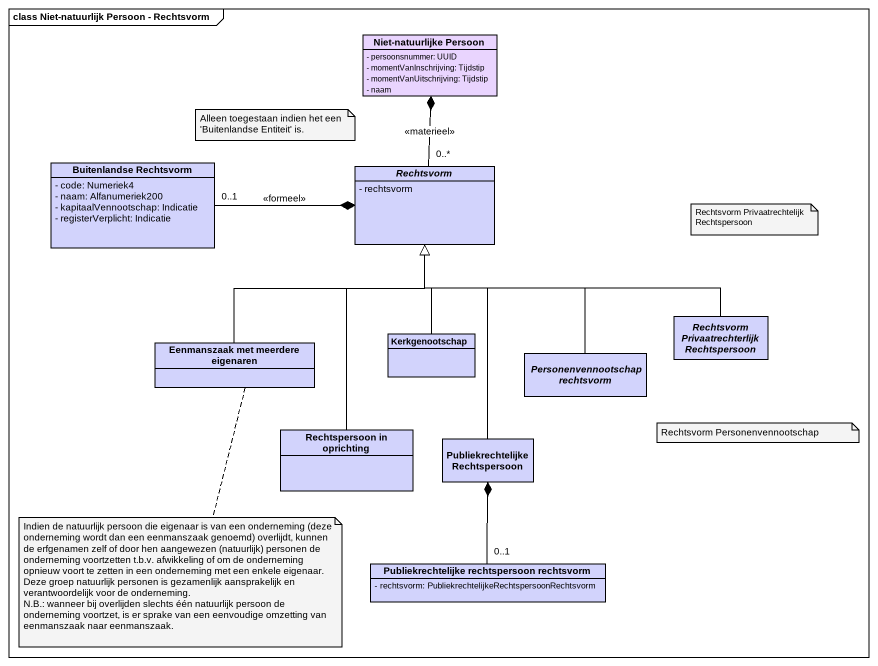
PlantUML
@startuml
mainframe class Niet-natuurlijk Persoon - Rechtsvorm
hide circle
hide empty members
skinparam classAttributeIconSize 0
class "Niet-natuurlijke Persoon" as Niet_natuurlijke_Persoon #E9D4FE {
  - persoonsnummer: UUID
  - momentVanInschrijving: Tijdstip
  - momentVanUitschrijving: Tijdstip
  - naam
}
class "Buitenlandse Rechtsvorm" as Buitenlandse_Rechtsvorm #D2D3FC {
  - code: Numeriek4
  - naam: Alfanumeriek200
  - kapitaalVennootschap: Indicatie
  - registerVerplicht: Indicatie
}
abstract class Rechtsvorm #D2D3FC {
  - rechtsvorm
}
abstract class "Rechtsvorm Privaatrechterlijk Rechtspersoon" as Rechtsvorm_2 #D2D3FC
class "Eenmanszaak met meerdere eigenaren" as Eenmanszaak_met_meerdere #D2D3FC
class Kerkgenootschap #D2D3FC
abstract class "Personenvennootschap rechtsvorm" as Personenvennootschap #D2D3FC
class "Rechtspersoon in oprichting" as Rechtspersoon_in_oprichting #D2D3FC
class "Publiekrechtelijke Rechtspersoon" as Publiekrechtelijke #D2D3FC
class "Publiekrechtelijke rechtspersoon rechtsvorm" as Publiekrechtelijke_2 #D2D3FC {
  - rechtsvorm: PubliekrechtelijkeRechtspersoonRechtsvorm
}
Buitenlandse_Rechtsvorm "0..1" -right-* Rechtsvorm : <<formeel>>
Rechtsvorm "0..*" -up-* Niet_natuurlijke_Persoon : <<materieel>>
Rechtsvorm_2 -left-|> Rechtsvorm
Eenmanszaak_met_meerdere -up-|> Rechtsvorm
Kerkgenootschap -up-|> Rechtsvorm
Personenvennootschap -up-|> Rechtsvorm
Rechtspersoon_in_oprichting -up-|> Rechtsvorm
Publiekrechtelijke -up-|> Rechtsvorm
Publiekrechtelijke_2 "0..1" -up-* Publiekrechtelijke
note as N1
  Alleen toegestaan indien het een 'Buitenlandse Entiteit' is.
end note
note as N2
  Rechtsvorm Privaatrechtelijk Rechtspersoon
end note
note as N3
  Rechtsvorm Personenvennootschap
end note
note bottom of Eenmanszaak_met_meerdere
  Indien de natuurlijk persoon die eigenaar is van een onderneming (deze onderneming wordt dan een eenmanszaak genoemd) overlijdt, kunnen de erfgenamen zelf of door hen aangewezen (natuurlijk) personen de onderneming voortzetten t.b.v. afwikkeling of om de onderneming opnieuw voort te zetten in een onderneming met een enkele eigenaar.
  Deze groep natuurlijk personen is gezamenlijk aansprakelijk en verantwoordelijk voor de onderneming.
  N.B.: wanneer bij overlijden slechts één natuurlijk persoon de onderneming voortzet, is er sprake van een eenvoudige omzetting van eenmanszaak naar eenmanszaak.
end note
@enduml
